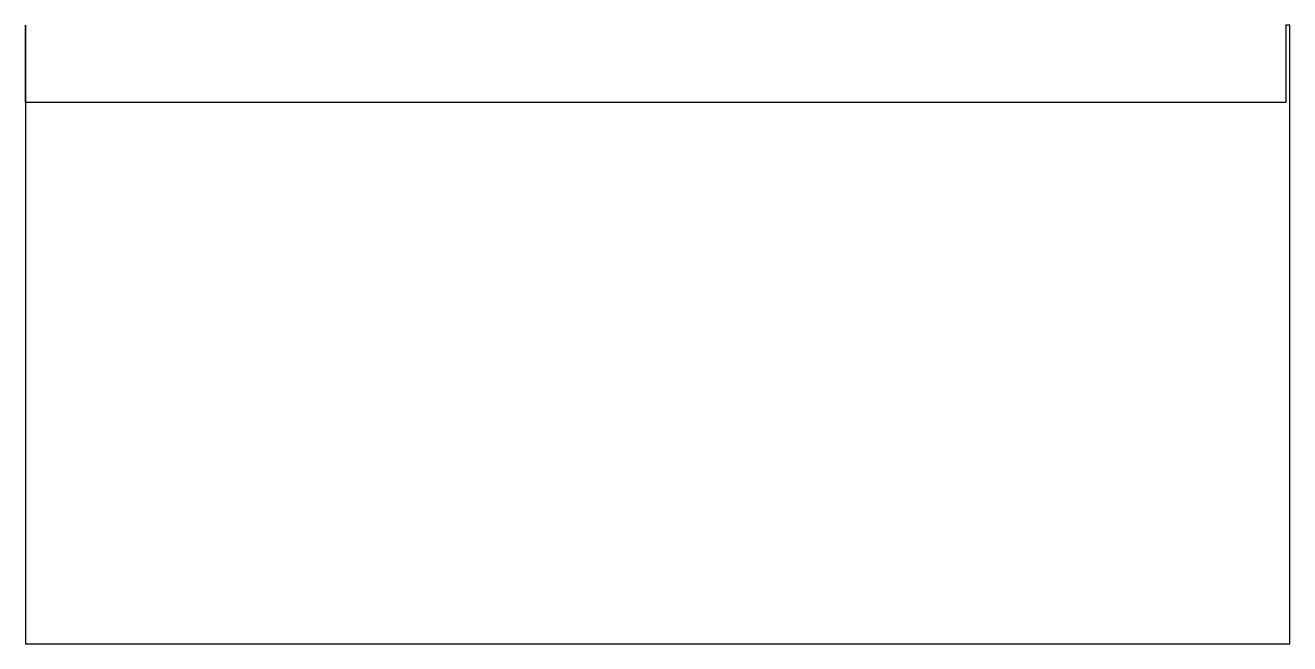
# Model space of a CAD drawing. Header units: millimetres. Extents: x -150 to -46, y -51 to 0.
import ezdxf

# ---------------------------------------------------------------- set-up
doc = ezdxf.new("R2010")
doc.units = ezdxf.units.MM
doc.layers.get('0').update_dxf_attribs({"linetype": 'CONTINUOUS'})

msp = doc.modelspace()

# ---------------------------------------------------------------- linework, layer by layer
msp.add_lwpolyline([(-46.77, 0), (-46.77, -6.35), (-150.28, -6.35), (-150.28, 0), (-150.28, 0), (-150.28, -50.8), (-46.45, -50.8), (-46.45, 0)], close=True)

doc.saveas('drawing.dxf')
